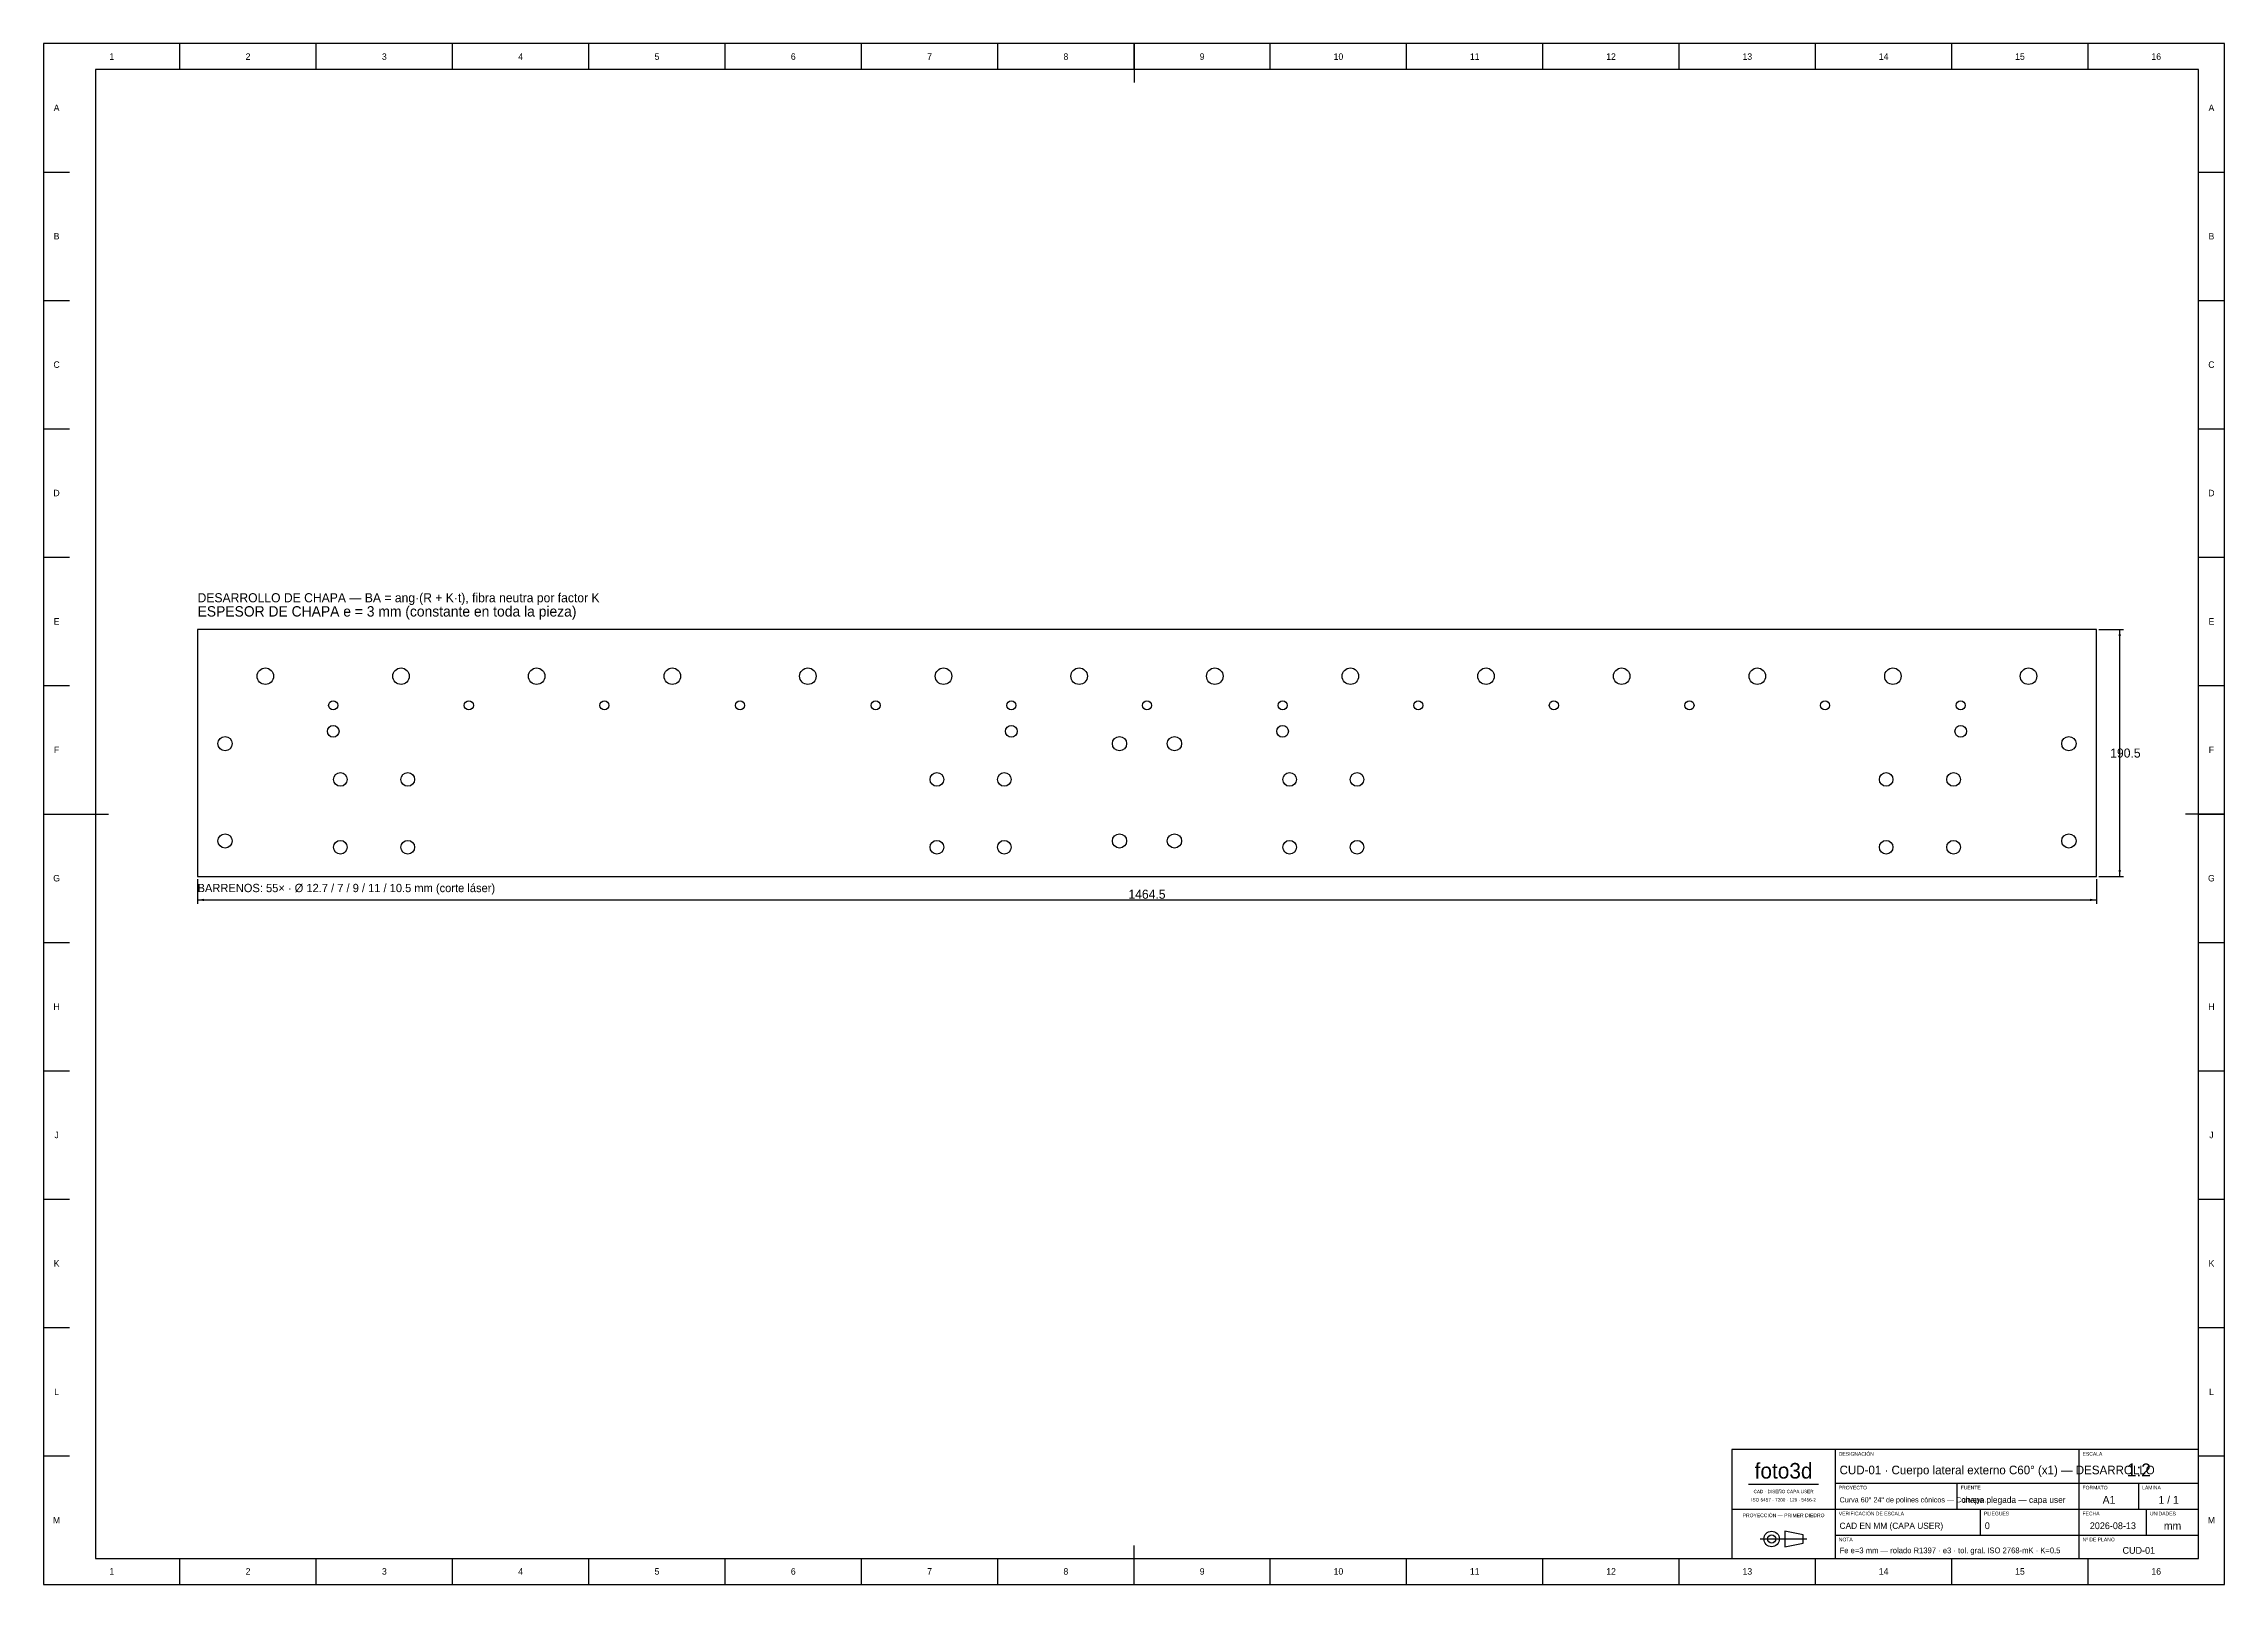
# Model space of a CAD drawing. Extents: x 0 to 1682, y 0 to 1188.
import ezdxf
from ezdxf.enums import TextEntityAlignment as Align

# ---------------------------------------------------------------- set-up
doc = ezdxf.new("R2010")
doc.units = 0
for name, color, linetype in [('COTAS', 7, 'CONTINUOUS'), ('FINA', 7, 'CONTINUOUS'), ('NORMA', 7, 'CONTINUOUS'), ('TEXTO', 7, 'CONTINUOUS'), ('VISIBLE', 7, 'CONTINUOUS')]:
    doc.layers.add(name, color=color, linetype=linetype)

msp = doc.modelspace()

# ---------------------------------------------------------------- linework, layer by layer
at = {"layer": 'COTAS'}
for p, q in [((1585.255, 736.25), (1604.255, 736.25)), ((1601.255, 545.75), (1601.255, 736.25)), ((118.745, 543.75), (118.745, 524.75)), ((1583.255, 543.75), (1583.255, 524.75)), ((1585.255, 545.75), (1604.255, 545.75)), ((118.745, 527.75), (1583.255, 527.75))]:
    msp.add_line(p, q, dxfattribs=at)
for points in [[(1601.255, 736.25), (1602.155, 731.25), (1600.355, 731.25)], [(1601.255, 545.75), (1602.155, 550.75), (1600.355, 550.75)], [(118.745, 527.75), (123.745, 528.65), (123.745, 526.85)], [(1583.255, 527.75), (1578.255, 528.65), (1578.255, 526.85)]]:
    msp.add_solid(points, dxfattribs=at)
at = {"layer": 'FINA'}
for p, q in [((1682, 1188), (0, 1188)), ((0, 1188), (0, 0)), ((105.125, 1168), (105.125, 1188)), ((210.25, 1168), (210.25, 1188)), ((315.375, 1168), (315.375, 1188)), ((420.5, 1168), (420.5, 1188)), ((525.625, 1168), (525.625, 1188)), ((630.75, 1168), (630.75, 1188)), ((735.875, 1168), (735.875, 1188)), ((841, 1168), (841, 1188)), ((946.125, 1168), (946.125, 1188)), ((1051.25, 1168), (1051.25, 1188)), ((1156.375, 1168), (1156.375, 1188)), ((1261.5, 1168), (1261.5, 1188)), ((1366.625, 1168), (1366.625, 1188)), ((1471.75, 1168), (1471.75, 1188)), ((1576.875, 1168), (1576.875, 1188)), ((1682, 0), (1682, 1188)), ((0, 1089), (20, 1089)), ((1662, 1089), (1682, 1089)), ((0, 990), (20, 990)), ((1662, 990), (1682, 990)), ((0, 891), (20, 891)), ((1662, 891), (1682, 891)), ((0, 792), (20, 792)), ((1662, 792), (1682, 792)), ((0, 693), (20, 693)), ((1662, 693), (1682, 693)), ((0, 594), (20, 594)), ((1662, 594), (1682, 594)), ((0, 495), (20, 495)), ((1662, 495), (1682, 495)), ((0, 396), (20, 396)), ((1662, 396), (1682, 396)), ((0, 297), (20, 297)), ((1662, 297), (1682, 297)), ((0, 198), (20, 198)), ((1662, 198), (1682, 198)), ((0, 99), (20, 99)), ((1662, 99), (1682, 99)), ((1315, 77.2), (1369, 77.2)), ((1382, 78), (1570, 78)), ((1476, 58), (1476, 78)), ((1570, 78), (1662, 78)), ((1616, 58), (1616, 78)), ((1302, 58), (1382, 58)), ((1382, 58), (1570, 58)), ((1494, 38), (1494, 58)), ((1570, 58), (1662, 58)), ((1622, 38), (1622, 58)), ((1324.06, 35), (1359.94, 35)), ((1382, 38), (1570, 38)), ((1570, 38), (1662, 38)), ((105.125, 0), (105.125, 20)), ((210.25, 0), (210.25, 20)), ((315.375, 0), (315.375, 20)), ((420.5, 0), (420.5, 20)), ((525.625, 0), (525.625, 20)), ((630.75, 0), (630.75, 20)), ((735.875, 0), (735.875, 20)), ((841, 0), (841, 20)), ((946.125, 0), (946.125, 20)), ((1051.25, 0), (1051.25, 20)), ((1156.375, 0), (1156.375, 20)), ((1261.5, 0), (1261.5, 20)), ((1366.625, 0), (1366.625, 20)), ((1471.75, 0), (1471.75, 20)), ((1576.875, 0), (1576.875, 20)), ((0, 0), (1682, 0))]:
    msp.add_line(p, q, dxfattribs=at)
at = {"layer": 'NORMA'}
for p, q in [((841, 1188), (841, 1158)), ((1662, 1168), (40, 1168)), ((40, 1168), (40, 20)), ((1662, 20), (1662, 1168)), ((0, 594), (50, 594)), ((1682, 594), (1652, 594)), ((1662, 104), (1302, 104)), ((1302, 104), (1302, 20)), ((1382, 20), (1382, 104)), ((1570, 20), (1570, 104)), ((1662, 20), (1662, 104)), ((40, 20), (1662, 20)), ((841, 0), (841, 30)), ((1302, 20), (1662, 20))]:
    msp.add_line(p, q, dxfattribs=at)
at = {"layer": 'TEXTO'}
for p, q in [((1357.18, 38.22), (1342.92, 40.98)), ((1342.92, 40.98), (1342.92, 29.02)), ((1357.18, 31.78), (1357.18, 38.22)), ((1342.92, 29.02), (1357.18, 31.78))]:
    msp.add_line(p, q, dxfattribs=at)
for radius in [5.98, 3.22]:
    msp.add_circle((1332.8, 35), radius, dxfattribs=at)
at = {"layer": 'VISIBLE'}
for p, q in [((1583.255, 736.25), (118.745, 736.25)), ((118.745, 736.25), (118.745, 545.75)), ((1583.255, 545.75), (1583.255, 736.25)), ((118.745, 545.75), (1583.255, 545.75))]:
    msp.add_line(p, q, dxfattribs=at)
for centre, radius in [((171.045, 700.25), 6.35), ((275.655, 700.25), 6.35), ((380.265, 700.25), 6.35), ((484.875, 700.25), 6.35), ((589.475, 700.25), 6.35), ((694.085, 700.25), 6.35), ((798.695, 700.25), 6.35), ((903.305, 700.25), 6.35), ((1007.905, 700.25), 6.35), ((1112.515, 700.25), 6.35), ((1217.125, 700.25), 6.35), ((1321.735, 700.25), 6.35), ((1426.335, 700.25), 6.35), ((1530.945, 700.25), 6.35), ((223.355, 677.75), 3.5), ((327.965, 677.75), 3.5), ((432.565, 677.75), 3.5), ((537.175, 677.75), 3.5), ((641.785, 677.75), 3.5), ((746.395, 677.75), 3.5), ((850.995, 677.75), 3.5), ((955.605, 677.75), 3.5), ((1060.215, 677.75), 3.5), ((1164.825, 677.75), 3.5), ((1269.425, 677.75), 3.5), ((1374.035, 677.75), 3.5), ((1478.645, 677.75), 3.5), ((223.355, 657.75), 4.5), ((746.395, 657.75), 4.5), ((955.605, 657.75), 4.5), ((1478.645, 657.75), 4.5), ((139.945, 648.25), 5.5), ((829.795, 648.25), 5.5), ((872.195, 648.25), 5.5), ((1562.055, 648.25), 5.5), ((228.875, 620.65), 5.25), ((280.875, 620.65), 5.25), ((688.965, 620.65), 5.25), ((740.965, 620.65), 5.25), ((961.025, 620.65), 5.25), ((1013.025, 620.65), 5.25), ((1421.125, 620.65), 5.25), ((1473.125, 620.65), 5.25), ((139.945, 573.25), 5.5), ((228.875, 568.35), 5.25), ((280.875, 568.35), 5.25), ((688.965, 568.35), 5.25), ((740.965, 568.35), 5.25), ((829.795, 573.25), 5.5), ((872.195, 573.25), 5.5), ((961.025, 568.35), 5.25), ((1013.025, 568.35), 5.25), ((1421.125, 568.35), 5.25), ((1473.125, 568.35), 5.25), ((1562.055, 573.25), 5.5)]:
    msp.add_circle(centre, radius, dxfattribs=at)

# ---------------------------------------------------------------- texts
at = {"layer": 'COTAS'}
for s, p in [('190.5', (1605.655, 641)), ('1464.5', (851, 532.15))]:
    msp.add_text(s, height=7, dxfattribs=at).set_placement(p, align=Align.MIDDLE_CENTER)
at = {"layer": 'TEXTO'}
for s, height, p in [('1', 5, (52.5625, 1178)), ('2', 5, (157.6875, 1178)), ('3', 5, (262.8125, 1178)), ('4', 5, (367.9375, 1178)), ('5', 5, (473.0625, 1178)), ('6', 5, (578.1875, 1178)), ('7', 5, (683.3125, 1178)), ('8', 5, (788.4375, 1178)), ('9', 5, (893.5625, 1178)), ('10', 5, (998.6875, 1178)), ('11', 5, (1103.8125, 1178)), ('12', 5, (1208.9375, 1178)), ('13', 5, (1314.0625, 1178)), ('14', 5, (1419.1875, 1178)), ('15', 5, (1524.3125, 1178)), ('16', 5, (1629.4375, 1178)), ('A', 5, (10, 1138.5)), ('A', 5, (1672, 1138.5)), ('B', 5, (10, 1039.5)), ('B', 5, (1672, 1039.5)), ('C', 5, (10, 940.5)), ('C', 5, (1672, 940.5)), ('D', 5, (10, 841.5)), ('D', 5, (1672, 841.5)), ('E', 5, (10, 742.5)), ('E', 5, (1672, 742.5)), ('F', 5, (10, 643.5)), ('F', 5, (1672, 643.5)), ('G', 5, (10, 544.5)), ('G', 5, (1672, 544.5)), ('H', 5, (10, 445.5)), ('H', 5, (1672, 445.5)), ('J', 5, (10, 346.5)), ('J', 5, (1672, 346.5)), ('K', 5, (10, 247.5)), ('K', 5, (1672, 247.5)), ('L', 5, (10, 148.5)), ('L', 5, (1672, 148.5)), ('foto3d', 12, (1342, 87.6)), ('1:2', 10, (1616, 88.2)), ('CAD · DISEÑO CAPA USER', 2.6, (1342, 71.6)), ('A1', 6, (1593, 65.2)), ('1 / 1', 6, (1639, 65.2)), ('M', 5, (10, 49.5)), ('PROYECCIÓN — PRIMER DIEDRO', 2.8, (1342, 53.2)), ('ISO 5457 · 7200 · 129 · 5456-2', 2.6, (1342, 65.2)), ('M', 5, (1672, 49.5)), ('2026-08-13', 5.2, (1596, 45.2)), ('mm', 6, (1642, 45.2)), ('CUD-01', 5.2, (1616, 26.2)), ('1', 5, (52.5625, 10)), ('2', 5, (157.6875, 10)), ('3', 5, (262.8125, 10)), ('4', 5, (367.9375, 10)), ('5', 5, (473.0625, 10)), ('6', 5, (578.1875, 10)), ('7', 5, (683.3125, 10)), ('8', 5, (788.4375, 10)), ('9', 5, (893.5625, 10)), ('10', 5, (998.6875, 10)), ('11', 5, (1103.8125, 10)), ('12', 5, (1208.9375, 10)), ('13', 5, (1314.0625, 10)), ('14', 5, (1419.1875, 10)), ('15', 5, (1524.3125, 10)), ('16', 5, (1629.4375, 10))]:
    msp.add_text(s, height=height, dxfattribs=at).set_placement(p, align=Align.MIDDLE_CENTER)
for s, height, p in [('DESARROLLO DE CHAPA — BA = ang·(R + K·t), fibra neutra por factor K', 7, (118.745, 757.25)), ('ESPESOR DE CHAPA e = 3 mm (constante en toda la pieza)', 8, (118.745, 746.25)), ('BARRENOS: 55× · Ø 12.7 / 7 / 9 / 11 / 10.5 mm (corte láser)', 6.4, (118.745, 533.75)), ('DESIGNACIÓN', 2.8, (1384.6, 99.2)), ('ESCALA', 2.8, (1572.6, 99.2)), ('PROYECTO', 2.8, (1384.6, 73.2)), ('FUENTE', 2.8, (1478.6, 73.2)), ('FORMATO', 2.8, (1572.6, 73.2)), ('LÁMINA', 2.8, (1618.6, 73.2)), ('VERIFICACIÓN DE ESCALA', 2.8, (1384.6, 53.2)), ('PLIEGUES', 2.8, (1496.6, 53.2)), ('FECHA', 2.8, (1572.6, 53.2)), ('UNIDADES', 2.8, (1624.6, 53.2)), ('NOTA', 2.8, (1384.6, 33.2)), ('Nº DE PLANO', 2.8, (1572.6, 33.2))]:
    msp.add_text(s, height=height, dxfattribs=at).set_placement(p)
for s, height, p in [('CUD-01 · Cuerpo lateral externo C60° (x1) — DESARROLLO', 6.6584, (1385.2, 88.2)), ('Curva 60° 24" de polines cónicos — Conveyo…', 4, (1385.2, 65.2)), ('chapa plegada — capa user', 4.8, (1479.2, 65.2)), ('CAD EN MM (CAPA USER)', 4.8, (1385.2, 45.2)), ('0', 5.2, (1497.2, 45.2)), ('Fe e=3 mm — rolado R1397 · e3 · tol. gral. ISO 2768-mK · K=0.5', 4.4, (1385.2, 26.2))]:
    msp.add_text(s, height=height, dxfattribs=at).set_placement(p, align=Align.MIDDLE_LEFT)

doc.saveas('drawing.dxf')
